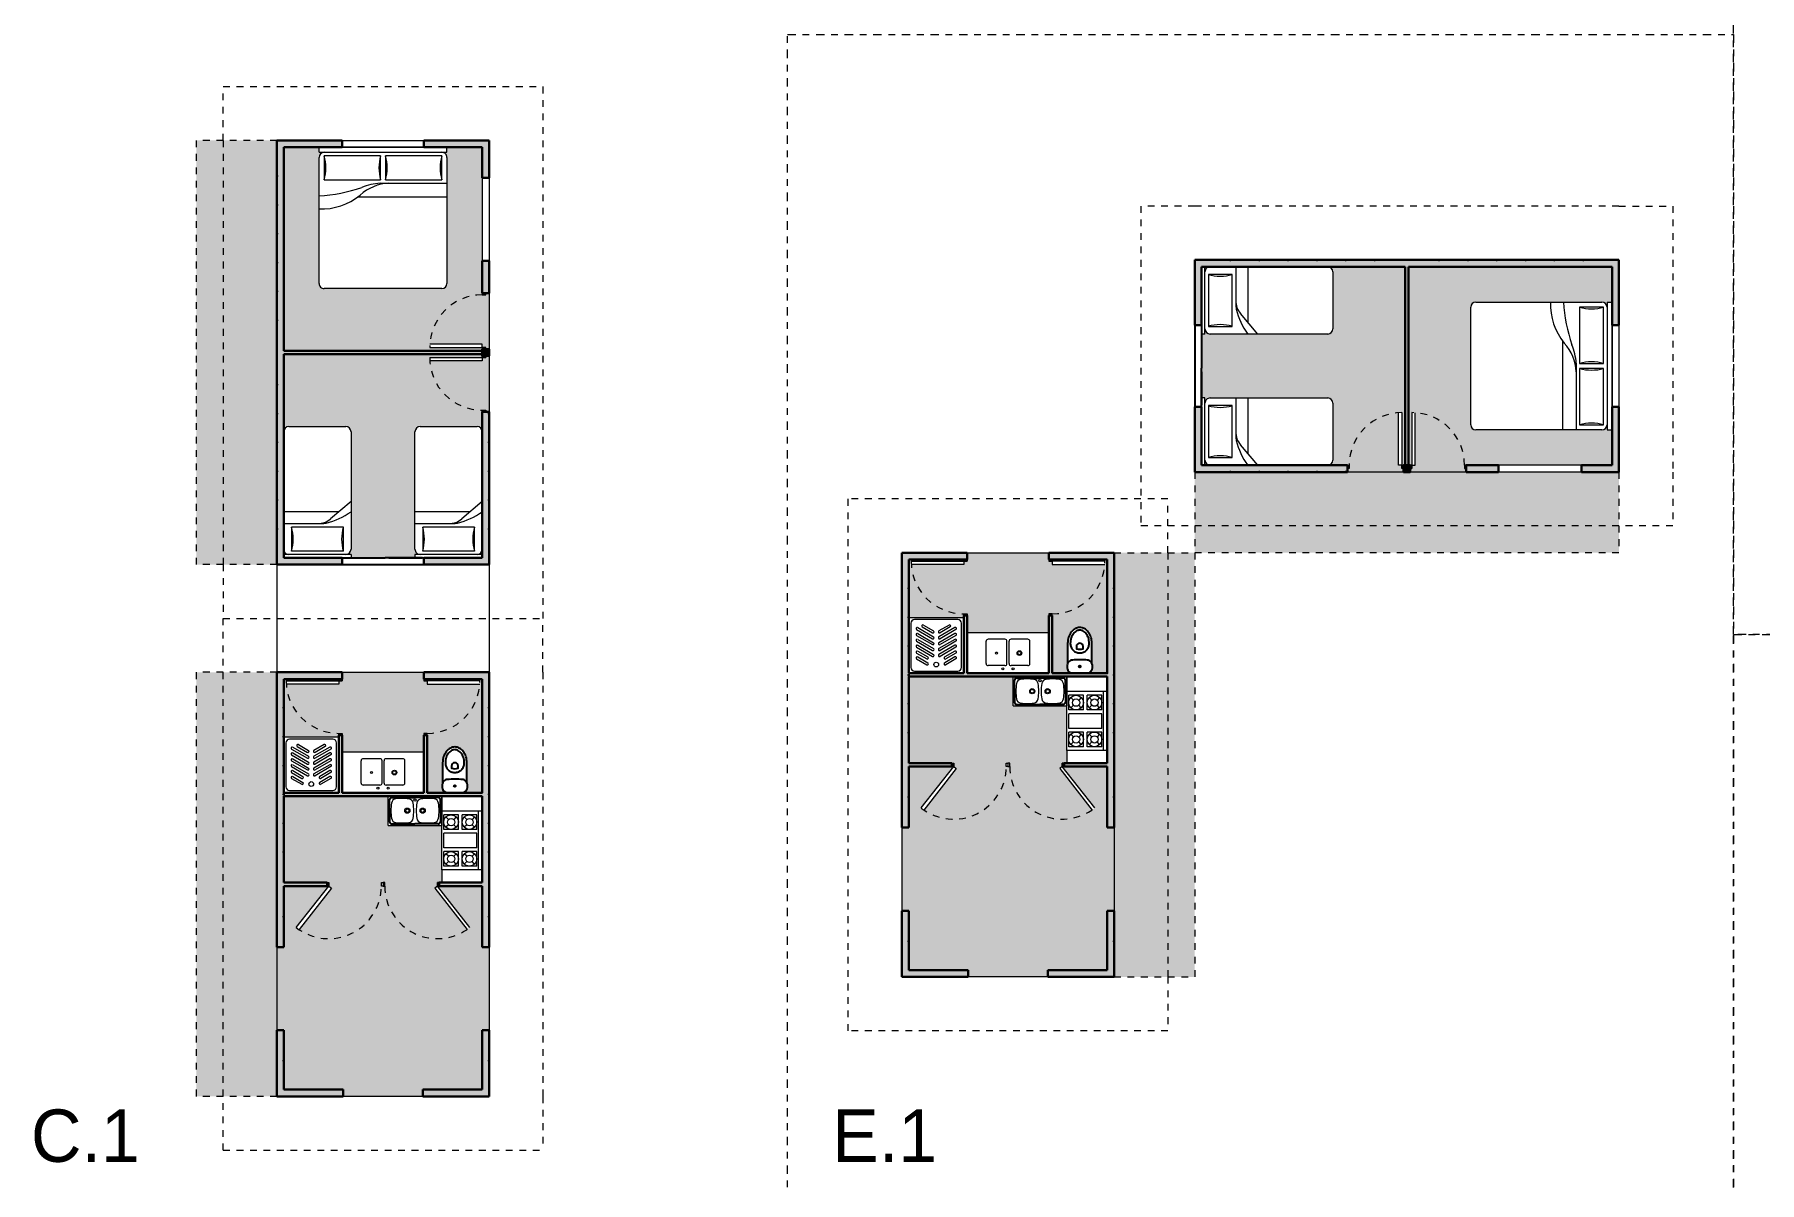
# Model space of a CAD drawing. Header units: millimetres. Extents: x 0 to 77.1, y -22.3 to 58.9.
# Drawn here: x 35.09 to 60.71, y 26.35 to 43.4 of the extents above; entities that cross this region are included whole.
import ezdxf

# ---------------------------------------------------------------- set-up
doc = ezdxf.new("R2010")
doc.units = ezdxf.units.MM
doc.linetypes.add('DASHDOT', pattern=[1, 0.5, -0.25, 0, -0.25])
doc.linetypes.add('HIDDEN4', pattern=[2.34375, 1.5625, -0.78125])
doc.layers.add('0 1 Sombreado', color=7, linetype='Continuous', lineweight=5, true_color=0xd6d6d6)
for name, color, linetype, lineweight in [('0.1normal', 7, 'Continuous', 15), ('01 Moviliario', 251, 'Continuous', 15), ('01gorda', 7, 'Continuous', 30), ('01gris', 252, 'Continuous', 9)]:
    doc.layers.add(name, color=color, linetype=linetype, lineweight=lineweight)

# ---------------------------------------------------------------- blocks, each defined once
blk = doc.blocks.new('SAPLS515')
for p, q in [((-0.643, 0.595), (-0.427, 0.47)), ((-0.643, 0.515), (-0.427, 0.39)), ((-0.628, 0.621), (-0.412, 0.496)), ((-0.628, 0.541), (-0.412, 0.416)), ((-0.565, 0.63), (-0.427, 0.55)), ((-0.55, 0.656), (-0.412, 0.576)), ((-0.2, 0.656), (-0.338, 0.576)), ((-0.122, 0.621), (-0.338, 0.496)), ((-0.122, 0.541), (-0.338, 0.416)), ((-0.185, 0.63), (-0.323, 0.55)), ((-0.107, 0.595), (-0.323, 0.47)), ((-0.107, 0.515), (-0.323, 0.39)), ((-0.643, 0.435), (-0.427, 0.31)), ((-0.643, 0.355), (-0.427, 0.23)), ((-0.643, 0.275), (-0.505, 0.195)), ((-0.628, 0.461), (-0.412, 0.336)), ((-0.628, 0.381), (-0.412, 0.256)), ((-0.628, 0.301), (-0.49, 0.221)), ((-0.122, 0.461), (-0.338, 0.336)), ((-0.122, 0.381), (-0.338, 0.256)), ((-0.107, 0.435), (-0.323, 0.31)), ((-0.107, 0.355), (-0.323, 0.23)), ((-0.122, 0.301), (-0.26, 0.221)), ((-0.107, 0.275), (-0.245, 0.195)), ((-0.643, 0.195), (-0.505, 0.115)), ((-0.628, 0.221), (-0.49, 0.141)), ((-0.122, 0.221), (-0.26, 0.141)), ((-0.107, 0.195), (-0.245, 0.115))]:
    blk.add_line(p, q)
blk.add_lwpolyline([(0, 0.76), (0, 0), (-0.75, 0), (-0.75, 0.76), (0, 0.76)], close=True)
blk.add_lwpolyline([(-0.03, 0.68, 0.414214), (-0.08, 0.73), (-0.67, 0.73, 0.414214), (-0.72, 0.68), (-0.72, 0.08, 0.414214), (-0.67, 0.03), (-0.08, 0.03, 0.414214), (-0.03, 0.08)], format="xyb", close=True)
blk.add_circle((-0.375, 0.118), 0.0325)
for centre, start, end in [((-0.636, 0.608), 60, 240), ((-0.636, 0.528), 60, 240), ((-0.558, 0.643), 60, 240), ((-0.419, 0.563), 240, 60), ((-0.419, 0.483), 240, 60), ((-0.331, 0.563), 120, 300), ((-0.331, 0.483), 120, 300), ((-0.192, 0.643), 300, 120), ((-0.114, 0.608), 300, 120), ((-0.114, 0.528), 300, 120), ((-0.636, 0.448), 60, 240), ((-0.636, 0.368), 60, 240), ((-0.636, 0.288), 60, 240), ((-0.419, 0.403), 240, 60), ((-0.419, 0.323), 240, 60), ((-0.419, 0.243), 240, 60), ((-0.331, 0.403), 120, 300), ((-0.331, 0.323), 120, 300), ((-0.331, 0.243), 120, 300), ((-0.114, 0.448), 300, 120), ((-0.114, 0.368), 300, 120), ((-0.114, 0.288), 300, 120), ((-0.636, 0.208), 60, 240), ((-0.497, 0.208), 240, 60), ((-0.497, 0.128), 240, 60), ((-0.253, 0.208), 120, 300), ((-0.253, 0.128), 120, 300), ((-0.114, 0.208), 300, 120)]:
    blk.add_arc(centre, 0.015, start, end)
blk = doc.blocks.new('MHPLS011')
at = {"linetype": 'ByBlock'}
for p, q in [((-1.95, 0.076), (-1.95, 0.924)), ((-1.874, 1), (-0.127, 1)), ((-0.835, 1), (-0.58, 0.697)), ((-0.686, 0), (-0.686, 0.822)), ((-0.457, 0.886), (-0.457, 0.114)), ((-0.102, 0.886), (-0.457, 0.886)), ((-0.102, 0.114), (-0.102, 0.886)), ((-0.051, 1), (-0.051, 0)), ((-0.051, 1), (0, 1)), ((0, 1), (0, 0)), ((-0.508, 0), (-0.508, 0.561)), ((-0.127, 0), (-1.874, 0)), ((-0.457, 0.114), (-0.102, 0.114)), ((-0.051, 0), (0, 0))]:
    blk.add_line(p, q, dxfattribs=at)
for centre, radius, start, end in [((-1.874, 0.924), 0.0762, 90, 180), ((-1.522, 0.392), 1.034, 13.3928, 36.0202), ((-0.279, 1.495), 0.635, 253.7398, 286.2602), ((-0.127, 0.924), 0.0762, 0, 90), ((-0.813, 0.501), 0.305, 0, 40.1059), ((-0.813, 0.561), 0.305, 0, 13.3928), ((-1.874, 0.076), 0.0762, 180, 270), ((-0.279, -0.495), 0.635, 73.7398, 106.2602), ((-0.127, 0.076), 0.0762, 270, 0)]:
    blk.add_arc(centre, radius, start, end, dxfattribs=at)
blk = doc.blocks.new('MHPLS012')
at = {"linetype": 'ByBlock'}
for p, q in [((-2.1, -0.874), (-2.1, 0.874)), ((-2.024, 0.95), (-0.152, 0.95)), ((-0.483, 0.874), (-0.483, 0.036)), ((-0.127, 0.874), (-0.483, 0.874)), ((-0.127, 0.036), (-0.127, 0.874)), ((-0.076, 0.95), (-0.076, -0.95)), ((-0.076, 0.95), (0, 0.95)), ((0, 0.95), (0, -0.95)), ((-0.737, 0.366), (-0.737, -0.95)), ((-0.533, 0.041), (-0.533, -0.95)), ((-0.483, 0.036), (-0.127, 0.036)), ((-0.483, -0.036), (-0.483, -0.874)), ((-0.127, -0.036), (-0.483, -0.036)), ((-0.127, -0.874), (-0.127, -0.036)), ((-0.152, -0.95), (-2.024, -0.95)), ((-0.483, -0.874), (-0.127, -0.874)), ((-0.076, -0.95), (0, -0.95))]:
    blk.add_line(p, q, dxfattribs=at)
for centre, radius, start, end in [((-2.024, 0.874), 0.0762, 90, 180), ((-0.019, 0.912), 0.898, 177.5673, 219.5461), ((1.615, 1.088), 2.343, 183.3665, 199.2534), ((-0.305, 1.483), 0.635, 253.7398, 286.2602), ((-0.152, 0.874), 0.0762, 0, 90), ((-1.227, -0.125), 0.694, 3.1663, 42.0658), ((-1.458, -0.029), 0.927, 4.2918, 21.7676), ((-0.305, -0.574), 0.635, 73.7398, 106.2602), ((-0.305, 0.574), 0.635, 253.7398, 286.2602), ((-2.024, -0.874), 0.0762, 180, 270), ((-0.305, -1.483), 0.635, 73.7398, 106.2602), ((-0.152, -0.874), 0.0762, 270, 0)]:
    blk.add_arc(centre, radius, start, end, dxfattribs=at)
blk = doc.blocks.new('Muko02pl')
at = {"color": 0, "linetype": 'ByBlock'}
for p, q in [((0.436, 0), (-0.436, 0)), ((-0.436, 0), (-0.436, -0.6)), ((0.436, 0), (0.436, -0.6)), ((0.436, -0.055), (-0.436, -0.055)), ((-0.164, -0.082), (-0.382, -0.082)), ((-0.382, -0.082), (-0.382, -0.3)), ((-0.35, -0.114), (-0.311, -0.152)), ((-0.311, -0.229), (-0.35, -0.268)), ((-0.196, -0.114), (-0.234, -0.152)), ((-0.234, -0.229), (-0.196, -0.268)), ((-0.164, -0.082), (-0.164, -0.3)), ((0.109, -0.082), (-0.109, -0.082)), ((-0.109, -0.082), (-0.109, -0.573)), ((0.109, -0.082), (0.109, -0.573)), ((0.164, -0.082), (0.164, -0.3)), ((0.382, -0.082), (0.164, -0.082)), ((0.196, -0.114), (0.234, -0.152)), ((0.234, -0.229), (0.196, -0.268)), ((0.35, -0.114), (0.311, -0.152)), ((0.311, -0.229), (0.35, -0.268)), ((0.382, -0.082), (0.382, -0.3)), ((-0.164, -0.3), (-0.382, -0.3)), ((-0.382, -0.355), (-0.382, -0.573)), ((-0.164, -0.355), (-0.382, -0.355)), ((-0.35, -0.386), (-0.311, -0.425)), ((-0.311, -0.502), (-0.35, -0.541)), ((-0.196, -0.386), (-0.234, -0.425)), ((-0.234, -0.502), (-0.196, -0.541)), ((-0.164, -0.355), (-0.164, -0.573)), ((0.382, -0.3), (0.164, -0.3)), ((0.164, -0.355), (0.164, -0.573)), ((0.382, -0.355), (0.164, -0.355)), ((0.196, -0.386), (0.234, -0.425)), ((0.234, -0.502), (0.196, -0.541)), ((0.35, -0.386), (0.311, -0.425)), ((0.311, -0.502), (0.35, -0.541)), ((0.382, -0.355), (0.382, -0.573)), ((0.436, -0.6), (-0.436, -0.6)), ((-0.164, -0.573), (-0.382, -0.573)), ((0.109, -0.573), (-0.109, -0.573)), ((0.382, -0.573), (0.164, -0.573))]:
    blk.add_line(p, q, dxfattribs=at)
for centre, radius in [((-0.273, -0.191), 0.109), ((-0.273, -0.191), 0.0545), ((0.273, -0.191), 0.109), ((0.273, -0.191), 0.0545), ((-0.273, -0.464), 0.109), ((-0.273, -0.464), 0.0545), ((0.273, -0.464), 0.109), ((0.273, -0.464), 0.0545)]:
    blk.add_circle(centre, radius, dxfattribs=at)
blk = doc.blocks.new('bacha1')
for p, q in [((712.049, 1579.851), (712.849, 1579.851)), ((712.049, 1579.416), (712.049, 1579.851)), ((712.066, 1579.634), (712.066, 1579.794)), ((712.076, 1579.634), (712.076, 1579.794)), ((712.106, 1579.834), (712.449, 1579.834)), ((712.106, 1579.824), (712.449, 1579.824)), ((712.792, 1579.834), (712.449, 1579.834)), ((712.792, 1579.824), (712.449, 1579.824)), ((712.822, 1579.634), (712.822, 1579.794)), ((712.832, 1579.634), (712.832, 1579.794)), ((712.849, 1579.851), (712.849, 1579.416)), ((712.066, 1579.634), (712.066, 1579.473)), ((712.076, 1579.634), (712.076, 1579.473)), ((712.822, 1579.634), (712.822, 1579.473)), ((712.832, 1579.634), (712.832, 1579.473)), ((712.049, 1579.416), (712.849, 1579.416)), ((712.106, 1579.443), (712.449, 1579.443)), ((712.106, 1579.433), (712.449, 1579.433)), ((712.792, 1579.443), (712.449, 1579.443)), ((712.792, 1579.433), (712.449, 1579.433))]:
    blk.add_line(p, q)
for centre, radius in [((712.449, 1579.792), 0.0175), ((712.335, 1579.634), 0.038), ((712.335, 1579.634), 0.0275), ((712.563, 1579.634), 0.038), ((712.563, 1579.634), 0.0275)]:
    blk.add_circle(centre, radius)
for centre, radius, start, end in [((712.106, 1579.794), 0.04, 90, 180), ((712.106, 1579.794), 0.03, 90, 180), ((712.174, 1579.736), 0.075, 97.2543, 171.3003), ((712.259, 1579.066), 0.75, 90, 97.2543), ((712.259, 1579.066), 0.75, 82.3964, 90), ((712.348, 1579.735), 0.075, 8.654, 82.3964), ((712.55, 1579.735), 0.075, 97.6036, 171.346), ((712.639, 1579.066), 0.75, 90, 97.6036), ((712.639, 1579.066), 0.75, 82.7457, 90), ((712.724, 1579.736), 0.075, 8.6997, 82.7457), ((712.792, 1579.794), 0.04, 0, 90), ((712.792, 1579.794), 0.03, 0, 90), ((712.841, 1579.634), 0.75, 171.3003, 188.6997), ((712.174, 1579.532), 0.075, 188.6997, 262.7457), ((712.348, 1579.532), 0.075, 277.6036, 351.346), ((711.681, 1579.634), 0.75, 351.346, 8.654), ((713.217, 1579.634), 0.75, 171.346, 188.654), ((712.55, 1579.532), 0.075, 188.654, 262.3964), ((712.724, 1579.532), 0.075, 277.2543, 351.3003), ((712.057, 1579.634), 0.75, 351.3003, 8.6997), ((712.106, 1579.473), 0.04, 180, 270), ((712.106, 1579.473), 0.03, 180, 270), ((712.259, 1580.201), 0.75, 262.7457, 270), ((712.259, 1580.201), 0.75, 270, 277.6036), ((712.639, 1580.201), 0.75, 262.3964, 270), ((712.639, 1580.201), 0.75, 270, 277.2543), ((712.792, 1579.473), 0.03, 270, 0), ((712.792, 1579.473), 0.04, 270, 0)]:
    blk.add_arc(centre, radius, start, end)
blk = doc.blocks.new('ISS-I-23')
for points in [[(-0.12, -0.195, 0.039865), (0.11, -0.196, 0.119667), (0.139, -0.189, 0.104889), (0.166, -0.167, 0.089081), (0.182, -0.136, 0.080417), (0.189, -0.098, 0.080417), (0.182, -0.06, 0.089081), (0.166, -0.029, 0.104889), (0.139, -0.007, 0.119667), (0.11, 0), (-0.11, 0, 0.119667), (-0.139, -0.007, 0.104889), (-0.166, -0.029, 0.089081), (-0.182, -0.06, 0.080417), (-0.189, -0.098, 0.080417), (-0.182, -0.136, 0.089081), (-0.166, -0.167, 0.104889), (-0.139, -0.189, 0.119667), (-0.11, -0.196)], [(-0.18, -0.143), (-0.18, -0.437, 0.00435), (-0.18, -0.442, 0.076078), (-0.166, -0.536, 0.08622), (-0.127, -0.61, 0.105939), (-0.066, -0.663, 0.125873), (0, -0.68, 0.125873), (0.066, -0.663, 0.105939), (0.127, -0.61, 0.08622), (0.166, -0.536, 0.076078), (0.18, -0.442, 0.00435), (0.18, -0.437), (0.18, -0.143)], [(0.14, -0.437, 0.10073), (0.129, -0.385, 0.099391), (0.099, -0.341, 0.097553), (0.054, -0.311, 0.096293), (0, -0.301, 0.096293), (-0.054, -0.311, 0.097553), (-0.099, -0.341, 0.099391), (-0.129, -0.385, 0.10073), (-0.14, -0.437, 0.10073)], [(-0.14, -0.437, 0.00435), (-0.14, -0.442, 0.076078), (-0.128, -0.524, 0.08622), (-0.095, -0.586, 0.105939), (-0.047, -0.628, 0.125873), (0, -0.64, 0.125873)], [(0, -0.64, 0.125873), (0.047, -0.628, 0.105939), (0.095, -0.586, 0.08622), (0.128, -0.524, 0.076078), (0.14, -0.442, 0.00435), (0.14, -0.437, 0.00435)]]:
    blk.add_lwpolyline(points, format="xyb")
blk.add_lwpolyline([(0.05, -0.396), (0.05, -0.363, 0.131931), (-0.05, -0.363), (-0.05, -0.396, 1)], format="xyb", close=True)
blk.add_circle((0, -0.1), 0.0127)

msp = doc.modelspace()

# ---------------------------------------------------------------- hatches: boundary and pattern name
at = {"layer": '0 1 Sombreado', "true_color": 0xf1eb1f}
h = msp.add_hatch(color=2, dxfattribs=at)
h.dxf.hatch_style = 1
h.paths.add_polyline_path([(37.491, 41.827), (38.691, 41.827), (38.691, 41.274), (38.691, 40.038), (38.691, 39.559), (38.691, 35.527), (37.491, 35.527)])
at = {"layer": '0 1 Sombreado', "true_color": 0x939598}
h = msp.add_hatch(color=252, dxfattribs=at)
h.dxf.hatch_style = 1
h.paths.add_polyline_path([(40.873, 35.627), (41.741, 35.627), (41.741, 37.795), (41.841, 37.795), (41.841, 35.527), (40.873, 35.527)])
h.paths.add_polyline_path([(38.791, 41.727), (39.659, 41.727), (39.659, 41.827), (38.791, 41.827), (38.691, 41.827), (38.691, 35.527), (39.659, 35.527), (39.659, 35.627), (38.791, 35.627), (38.791, 38.652), (41.741, 38.652), (41.741, 38.702), (40.873, 38.702), (38.791, 38.702)])
h = msp.add_hatch(color=252, dxfattribs=at)
h.dxf.hatch_style = 1
h.paths.add_polyline_path([(41.741, 41.274), (41.841, 41.274), (41.841, 41.827), (40.873, 41.827), (40.873, 41.827), (40.873, 41.799), (40.873, 41.727), (41.741, 41.727)])
h.paths.add_polyline_path([(41.841, 40.038), (41.741, 40.038), (41.741, 39.559), (41.841, 39.559)])
at = {"layer": '0 1 Sombreado', "true_color": 0xebebeb}
h = msp.add_hatch(color=7, dxfattribs=at)
h.dxf.hatch_style = 1
h.paths.add_polyline_path([(41.741, 39.534), (41.741, 39.559), (41.741, 41.727), (41.216, 41.727), (41.216, 41.651), (41.14, 41.651, -0.414214), (41.216, 41.575), (41.216, 39.703, -0.414214), (41.14, 39.627), (39.393, 39.627, -0.414214), (39.316, 39.703), (39.316, 41.575, -0.414214), (39.393, 41.651), (39.316, 41.651), (39.316, 41.727), (38.791, 41.727), (38.791, 38.702), (41.741, 38.702), (41.741, 38.727), (41.741, 38.752), (40.959, 38.752, -0.414214)])
at = {"layer": '0 1 Sombreado', "true_color": 0x939598}
h = msp.add_hatch(color=252, dxfattribs=at)
h.dxf.hatch_style = 1
h.paths.add_polyline_path([(52.425, 37.87), (52.425, 37.002), (54.593, 37.002), (54.593, 36.902), (52.325, 36.902), (52.325, 37.87)])
h.paths.add_polyline_path([(58.525, 39.952), (58.525, 39.084), (58.625, 39.084), (58.625, 39.952), (58.625, 40.052), (52.325, 40.052), (52.325, 39.084), (52.425, 39.084), (52.425, 39.952), (55.45, 39.952), (55.45, 37.002), (55.5, 37.002), (55.5, 37.87), (55.5, 39.952)])
at = {"layer": '0 1 Sombreado', "true_color": 0xebebeb}
h = msp.add_hatch(color=7, dxfattribs=at)
h.dxf.hatch_style = 1
h.paths.add_polyline_path([(54.593, 37.002), (54.618, 37.002, -0.414214), (55.4, 37.784), (55.4, 37.002), (55.425, 37.002), (55.45, 37.002), (55.45, 39.952), (54.299, 39.952, -0.414214), (54.375, 39.876), (54.375, 39.028, -0.414214), (54.299, 38.952), (52.552, 38.952, -0.414214), (52.476, 39.028), (52.476, 38.952), (52.425, 38.952), (52.425, 38.002), (52.476, 38.002), (52.476, 37.926, -0.414214), (52.552, 38.002), (54.299, 38.002, -0.414214), (54.375, 37.926), (54.375, 37.078, -0.414214), (54.299, 37.002)])
h = msp.add_hatch(color=7, dxfattribs=at)
h.dxf.hatch_style = 1
h.paths.add_polyline_path([(56.332, 37.002), (56.357, 37.002), (58.525, 37.002), (58.525, 37.527), (58.449, 37.527), (58.449, 37.603, -0.414214), (58.372, 37.527), (56.501, 37.527, -0.414214), (56.425, 37.603), (56.425, 39.351, -0.414214), (56.501, 39.427), (58.372, 39.427, -0.414214), (58.449, 39.351), (58.449, 39.427), (58.525, 39.427), (58.525, 39.952), (55.5, 39.952), (55.5, 37.002), (55.525, 37.002), (55.55, 37.002), (55.55, 37.784, -0.414214)])
h = msp.add_hatch(color=7, dxfattribs=at)
h.dxf.hatch_style = 1
h.paths.add_polyline_path([(41.841, 39.559), (41.791, 39.559), (41.791, 39.534), (41.741, 39.534, 0.395599), (40.961, 38.802), (41.741, 38.802), (41.741, 38.752), (41.791, 38.752), (41.791, 38.727), (41.841, 38.727)])
h = msp.add_hatch(color=7, dxfattribs=at)
h.dxf.hatch_style = 1
h.paths.add_polyline_path([(41.741, 37.795), (41.741, 37.82, -0.414214), (40.959, 38.602), (41.741, 38.602), (41.741, 38.627), (41.741, 38.652), (38.791, 38.652), (38.791, 37.501, -0.414214), (38.868, 37.577), (39.715, 37.577, -0.414214), (39.791, 37.501), (39.791, 35.754, -0.414214), (39.715, 35.678), (39.791, 35.678), (39.791, 35.627), (40.741, 35.627), (40.741, 35.678), (40.818, 35.678, -0.414214), (40.741, 35.754), (40.741, 37.501, -0.414214), (40.818, 37.577), (41.665, 37.577, -0.414214), (41.741, 37.501)])
h = msp.add_hatch(color=7, dxfattribs=at)
h.dxf.hatch_style = 1
h.paths.add_polyline_path([(41.841, 38.627), (41.791, 38.627), (41.791, 38.602), (41.741, 38.602), (41.741, 38.552), (40.961, 38.552, 0.395599), (41.741, 37.82), (41.791, 37.82), (41.791, 37.795), (41.841, 37.795)])
h = msp.add_hatch(color=7, dxfattribs=at)
h.dxf.hatch_style = 1
h.paths.add_polyline_path([(55.425, 36.902), (55.425, 36.952), (55.4, 36.952), (55.4, 37.002), (55.35, 37.002), (55.35, 37.783, 0.395599), (54.618, 37.002), (54.618, 36.952), (54.593, 36.952), (54.593, 36.902)])
h = msp.add_hatch(color=7, dxfattribs=at)
h.dxf.hatch_style = 1
h.paths.add_polyline_path([(56.357, 36.902), (56.357, 36.952), (56.332, 36.952), (56.332, 37.002, 0.395599), (55.6, 37.783), (55.6, 37.002), (55.55, 37.002), (55.55, 36.952), (55.525, 36.952), (55.525, 36.902)])
at = {"layer": '0 1 Sombreado', "true_color": 0x939598}
h = msp.add_hatch(color=252, dxfattribs=at)
h.dxf.hatch_style = 1
h.paths.add_polyline_path([(58.071, 37.002), (58.071, 36.902), (58.625, 36.902), (58.625, 37.87), (58.625, 37.87), (58.597, 37.87), (58.525, 37.87), (58.525, 37.002)])
h.paths.add_polyline_path([(56.836, 36.902), (56.836, 37.002), (56.357, 37.002), (56.357, 36.902)])
at = {"layer": '0 1 Sombreado', "true_color": 0xf1eb1f}
h = msp.add_hatch(color=2, dxfattribs=at)
h.dxf.hatch_style = 1
h.paths.add_polyline_path([(58.625, 35.702), (58.625, 36.902), (58.071, 36.902), (56.836, 36.902), (56.357, 36.902), (52.325, 36.902), (52.325, 35.702)])
at = {"layer": '0 1 Sombreado', "true_color": 0x939598}
h = msp.add_hatch(color=252, dxfattribs=at)
h.dxf.hatch_style = 1
h.paths.add_polyline_path([(51.125, 35.702), (50.157, 35.702), (50.157, 35.602), (50.207, 35.602), (51.025, 35.602), (51.025, 33.913), (50.49, 33.913), (50.207, 33.913), (50.207, 34.77), (50.157, 34.77), (50.157, 33.913), (48.943, 33.913), (48.943, 34.77), (48.893, 34.77), (48.893, 33.913), (48.075, 33.913), (48.075, 35.602), (48.943, 35.602), (48.943, 35.702), (47.975, 35.702), (47.975, 31.62), (48.075, 31.62), (48.075, 31.67), (48.075, 32.502), (48.075, 32.527), (48.718, 32.527), (48.718, 32.577), (48.075, 32.577), (48.075, 33.863), (51.025, 33.863), (51.025, 32.602), (51.025, 32.577), (50.432, 32.577), (50.382, 32.577), (50.382, 32.527), (51.025, 32.527), (51.025, 31.62), (51.125, 31.62), (51.125, 31.67), (51.125, 32.502)])
at = {"layer": '0 1 Sombreado', "true_color": 0xebebeb}
h = msp.add_hatch(color=7, dxfattribs=at)
h.dxf.hatch_style = 1
h.paths.add_polyline_path([(50.988, 35.527), (50.207, 35.527), (50.207, 35.577), (50.157, 35.577), (50.157, 35.602), (50.157, 35.702), (48.943, 35.702), (48.943, 35.602), (48.943, 35.577), (48.893, 35.577), (48.893, 35.527), (48.112, 35.527, 0.395599), (48.893, 34.795), (48.943, 34.795), (48.943, 34.77), (48.943, 34.513), (50.157, 34.513), (50.157, 34.77), (50.157, 34.795), (50.207, 34.795, 0.395599)])
at = {"layer": '0 1 Sombreado', "true_color": 0xf1eb1f}
h = msp.add_hatch(color=2, dxfattribs=at)
h.dxf.hatch_style = 1
h.paths.add_polyline_path([(52.325, 35.702), (51.125, 35.702), (51.125, 35.149), (51.125, 33.913), (51.125, 33.434), (51.125, 29.402), (52.325, 29.402)])
at = {"layer": '0 1 Sombreado', "true_color": 0xebebeb}
h = msp.add_hatch(color=7, dxfattribs=at)
h.dxf.hatch_style = 1
h.paths.add_polyline_path([(48.111, 35.577), (48.893, 35.577), (48.893, 35.602), (48.075, 35.602), (48.075, 34.742), (48.893, 34.742), (48.893, 34.77), (48.893, 34.795, -0.414214)])
h = msp.add_hatch(color=7, dxfattribs=at)
h.dxf.hatch_style = 1
h.paths.add_polyline_path([(51.025, 35.602), (50.207, 35.602), (50.207, 35.577), (50.989, 35.577, -0.414214), (50.207, 34.795), (50.207, 34.77), (50.207, 33.913), (50.506, 33.913, -0.119667), (50.477, 33.92, -0.104889), (50.45, 33.942, -0.089081), (50.434, 33.972, -0.080417), (50.427, 34.011, -0.094775), (50.436, 34.056), (50.436, 34.349, -0.00435), (50.436, 34.355, -0.076078), (50.45, 34.449, -0.08622), (50.489, 34.523, -0.105939), (50.55, 34.576, -0.125873), (50.616, 34.593, -0.125873), (50.682, 34.576, -0.105939), (50.743, 34.523, -0.08622), (50.782, 34.449, -0.080454), (50.796, 34.349), (50.796, 34.056, -0.094778), (50.805, 34.011, -0.080417), (50.798, 33.972, -0.089081), (50.781, 33.942, -0.104889), (50.755, 33.92, -0.119667), (50.726, 33.913), (51.025, 33.913)])
at = {"layer": '0 1 Sombreado', "true_color": 0xf1eb1f}
h = msp.add_hatch(color=2, dxfattribs=at)
h.dxf.hatch_style = 1
h.paths.add_polyline_path([(37.491, 33.927), (38.691, 33.927), (38.691, 33.374), (38.691, 32.138), (38.691, 31.659), (38.691, 27.627), (37.491, 27.627)])
at = {"layer": '0 1 Sombreado', "true_color": 0x939598}
h = msp.add_hatch(color=252, dxfattribs=at)
h.dxf.hatch_style = 1
h.paths.add_polyline_path([(41.841, 33.927), (40.873, 33.927), (40.873, 33.827), (40.923, 33.827), (41.741, 33.827), (41.741, 32.138), (41.207, 32.138), (40.923, 32.138), (40.923, 32.995), (40.873, 32.995), (40.873, 32.138), (39.659, 32.138), (39.659, 32.995), (39.609, 32.995), (39.609, 32.138), (38.791, 32.138), (38.791, 33.827), (39.659, 33.827), (39.659, 33.927), (38.691, 33.927), (38.691, 29.845), (38.791, 29.845), (38.791, 29.895), (38.791, 30.727), (38.791, 30.752), (39.434, 30.752), (39.434, 30.802), (38.791, 30.802), (38.791, 32.088), (41.741, 32.088), (41.741, 30.827), (41.741, 30.802), (41.148, 30.802), (41.098, 30.802), (41.098, 30.752), (41.741, 30.752), (41.741, 29.845), (41.841, 29.845), (41.841, 29.895), (41.841, 30.727)])
at = {"layer": '0 1 Sombreado', "true_color": 0xebebeb}
h = msp.add_hatch(color=7, dxfattribs=at)
h.dxf.hatch_style = 1
h.paths.add_polyline_path([(38.827, 33.802), (39.609, 33.802), (39.609, 33.827), (38.791, 33.827), (38.791, 32.967), (39.609, 32.967), (39.609, 32.995), (39.609, 33.02, -0.414214)])
h = msp.add_hatch(color=7, dxfattribs=at)
h.dxf.hatch_style = 1
h.paths.add_polyline_path([(41.704, 33.752), (40.923, 33.752), (40.923, 33.802), (40.873, 33.802), (40.873, 33.827), (40.873, 33.927), (39.659, 33.927), (39.659, 33.827), (39.659, 33.802), (39.609, 33.802), (39.609, 33.752), (38.829, 33.752, 0.395599), (39.609, 33.02), (39.659, 33.02), (39.659, 32.995), (39.659, 32.738), (40.873, 32.738), (40.873, 32.995), (40.873, 33.02), (40.923, 33.02, 0.395599)])
h = msp.add_hatch(color=7, dxfattribs=at)
h.dxf.hatch_style = 1
h.paths.add_polyline_path([(41.741, 33.827), (40.923, 33.827), (40.923, 33.802), (41.706, 33.802, -0.414214), (40.923, 33.02), (40.923, 32.995), (40.923, 32.138), (41.222, 32.138, -0.119667), (41.193, 32.145, -0.104889), (41.167, 32.167, -0.089081), (41.15, 32.197, -0.080417), (41.144, 32.236, -0.094775), (41.152, 32.281), (41.152, 32.574, -0.00435), (41.152, 32.58, -0.076078), (41.167, 32.674, -0.08622), (41.205, 32.748, -0.105939), (41.266, 32.801, -0.125873), (41.332, 32.818, -0.125873), (41.399, 32.801, -0.105939), (41.46, 32.748, -0.08622), (41.498, 32.674, -0.080454), (41.512, 32.574), (41.512, 32.281, -0.094778), (41.521, 32.236, -0.080417), (41.515, 32.197, -0.089081), (41.498, 32.167, -0.104889), (41.472, 32.145, -0.119667), (41.442, 32.138), (41.741, 32.138)])
h = msp.add_hatch(color=7, dxfattribs=at)
h.dxf.hatch_style = 1
h.paths.add_polyline_path([(50.425, 33.428), (49.625, 33.428), (49.625, 33.863), (48.075, 33.863), (48.075, 32.602), (48.075, 32.577), (48.718, 32.577), (48.743, 32.577), (48.743, 32.527), (48.782, 32.496), (48.302, 31.881, 0.60283), (49.525, 32.527), (49.525, 32.577), (49.55, 32.577), (49.575, 32.577), (49.575, 32.527, 0.60283), (50.798, 31.881), (50.318, 32.496), (50.357, 32.527), (50.357, 32.577), (50.382, 32.577), (50.425, 32.577), (50.425, 32.766)])
h = msp.add_hatch(color=7, dxfattribs=at)
h.dxf.hatch_style = 1
h.paths.add_polyline_path([(51.125, 31.62), (51.025, 31.62), (51.025, 31.67), (51.025, 32.527), (50.382, 32.527), (50.382, 32.527), (50.357, 32.527), (50.839, 31.911, -0.624849), (49.575, 32.527), (49.55, 32.527), (49.525, 32.527, -0.624849), (48.261, 31.911), (48.743, 32.527), (48.718, 32.527), (48.075, 32.527), (48.075, 31.62), (47.975, 31.62), (47.975, 30.384), (48.075, 30.384), (48.075, 30.334), (48.075, 29.502), (48.957, 29.502), (48.957, 29.402), (50.143, 29.402), (50.143, 29.502), (51.025, 29.502), (51.025, 30.384), (51.125, 30.384)])
h = msp.add_hatch(color=7, dxfattribs=at)
h.dxf.hatch_style = 1
h.paths.add_polyline_path([(41.141, 31.653), (40.341, 31.653), (40.341, 32.088), (38.791, 32.088), (38.791, 30.827), (38.791, 30.802), (39.434, 30.802), (39.459, 30.802), (39.459, 30.752), (39.499, 30.721), (39.018, 30.106, 0.60283), (40.241, 30.752), (40.241, 30.802), (40.266, 30.802), (40.291, 30.802), (40.291, 30.752, 0.60283), (41.515, 30.106), (41.034, 30.721), (41.073, 30.752), (41.073, 30.802), (41.098, 30.802), (41.141, 30.802), (41.141, 30.991)])
h = msp.add_hatch(color=7, dxfattribs=at)
h.dxf.hatch_style = 1
h.paths.add_polyline_path([(41.841, 29.845), (41.741, 29.845), (41.741, 29.895), (41.741, 30.752), (41.098, 30.752), (41.098, 30.752), (41.073, 30.752), (41.555, 30.136, -0.624849), (40.291, 30.752), (40.266, 30.752), (40.241, 30.752, -0.624849), (38.978, 30.136), (39.459, 30.752), (39.434, 30.752), (38.791, 30.752), (38.791, 29.845), (38.691, 29.845), (38.691, 28.609), (38.791, 28.609), (38.791, 28.559), (38.791, 27.727), (39.673, 27.727), (39.673, 27.627), (40.859, 27.627), (40.859, 27.727), (41.741, 27.727), (41.741, 28.609), (41.841, 28.609)])
at = {"layer": '0 1 Sombreado', "true_color": 0x939598}
h = msp.add_hatch(color=252, dxfattribs=at)
h.dxf.hatch_style = 1
h.paths.add_polyline_path([(48.957, 29.502), (48.075, 29.502), (48.075, 30.384), (47.975, 30.384), (47.975, 30.334), (47.975, 29.402), (48.957, 29.402)])
h = msp.add_hatch(color=252, dxfattribs=at)
h.dxf.hatch_style = 1
h.paths.add_polyline_path([(51.125, 30.384), (51.025, 30.384), (51.025, 29.502), (50.143, 29.502), (50.143, 29.402), (51.125, 29.402)])
h = msp.add_hatch(color=252, dxfattribs=at)
h.dxf.hatch_style = 1
h.paths.add_polyline_path([(39.673, 27.727), (38.791, 27.727), (38.791, 28.609), (38.691, 28.609), (38.691, 28.559), (38.691, 27.627), (39.673, 27.627)])
h = msp.add_hatch(color=252, dxfattribs=at)
h.dxf.hatch_style = 1
h.paths.add_polyline_path([(41.841, 28.609), (41.741, 28.609), (41.741, 27.727), (40.859, 27.727), (40.859, 27.627), (41.841, 27.627)])

# ---------------------------------------------------------------- linework, layer by layer
for p, q in [((40.873, 41.827), (40.873, 41.827)), ((40.873, 41.827), (40.873, 41.799)), ((52.425, 39.084), (52.425, 38.445)), ((52.425, 37.89), (52.425, 38.445)), ((58.625, 37.87), (58.597, 37.87)), ((58.625, 37.87), (58.625, 37.87)), ((39.659, 35.627), (40.299, 35.627)), ((40.854, 35.627), (40.299, 35.627)), ((49.95, 33.913), (49.15, 33.913)), ((40.666, 32.138), (39.866, 32.138))]:
    msp.add_line(p, q)
at = {"color": 9}
for p, q in [((52.424, 38.39), (52.424, 37.895)), ((40.353, 35.626), (40.848, 35.626))]:
    msp.add_line(p, q, dxfattribs=at)
for points in [[(39.659, 41.828), (39.659, 41.827), (39.659, 41.827)], [(39.659, 41.799), (39.659, 41.827)], [(40.873, 41.827), (40.873, 41.827), (40.873, 41.828)], [(52.324, 39.084), (52.325, 39.084), (52.325, 37.87), (52.324, 37.87)], [(52.353, 39.084), (52.325, 39.084), (52.325, 37.87), (52.353, 37.87)], [(58.597, 39.084), (58.625, 39.084)], [(58.626, 39.084), (58.625, 39.084), (58.625, 39.084)], [(58.625, 37.87), (58.625, 37.87), (58.626, 37.87)], [(39.659, 35.555), (39.659, 35.527), (40.873, 35.527), (40.873, 35.555)], [(39.659, 35.526), (39.659, 35.527), (40.873, 35.527), (40.873, 35.526)]]:
    msp.add_lwpolyline(points)
at = {"layer": '0.1normal'}
for p, q in [((39.659, 41.827), (40.873, 41.828)), ((39.659, 41.727), (40.873, 41.727)), ((41.741, 41.274), (41.741, 40.038)), ((41.841, 41.274), (41.841, 40.038)), ((41.841, 39.559), (41.841, 37.795)), ((52.425, 39.084), (52.425, 37.87)), ((58.525, 39.084), (58.525, 37.87)), ((58.625, 39.084), (58.626, 37.87)), ((41.741, 38.752), (41.791, 38.752)), ((41.741, 38.602), (41.791, 38.602)), ((56.357, 36.902), (54.593, 36.902)), ((55.4, 37.002), (55.4, 36.952)), ((55.55, 37.002), (55.55, 36.952)), ((58.071, 37.002), (56.836, 37.002)), ((58.071, 36.902), (56.836, 36.902)), ((39.659, 35.627), (40.873, 35.627)), ((48.943, 35.702), (50.157, 35.702)), ((38.691, 35.527), (38.691, 33.927)), ((41.841, 35.527), (41.841, 33.927)), ((48.893, 35.577), (48.943, 35.577)), ((50.207, 35.577), (50.157, 35.577)), ((51.025, 33.913), (51.025, 35.602)), ((39.659, 33.927), (40.873, 33.927)), ((41.741, 32.138), (41.741, 33.827)), ((48.943, 33.913), (50.157, 33.913)), ((51.025, 32.602), (51.025, 33.863)), ((39.609, 33.802), (39.659, 33.802)), ((40.923, 33.802), (40.873, 33.802)), ((48.743, 32.527), (48.743, 32.577)), ((50.357, 32.527), (50.357, 32.577)), ((39.659, 32.138), (40.873, 32.138)), ((41.741, 30.827), (41.741, 32.088)), ((47.975, 31.62), (47.975, 30.384)), ((51.125, 31.62), (51.125, 30.384)), ((39.459, 30.752), (39.459, 30.802)), ((41.073, 30.752), (41.073, 30.802)), ((38.691, 29.845), (38.691, 28.609)), ((41.841, 29.845), (41.841, 28.609)), ((50.143, 29.402), (48.957, 29.402)), ((40.859, 27.627), (39.673, 27.627))]:
    msp.add_line(p, q, dxfattribs=at)
at = {"layer": '0.1normal', "color": 252, "linetype": 'DASHDOT', "ltscale": 0.25, "true_color": 0x939598}
for points in [[(77.091, 34.489), (60.326, 34.489), (60.326, 49.504), (77.091, 49.504)], [(60.326, 26.052), (46.273, 26.052), (46.273, 43.403), (60.326, 43.403)], [(77.091, 19.474), (60.326, 19.474), (60.326, 34.489), (77.091, 34.489)]]:
    msp.add_lwpolyline(points, close=True, dxfattribs=at)
at = {"layer": '0.1normal'}
for points in [[(39.659, 41.828), (40.873, 41.828), (40.873, 41.727), (39.659, 41.727)], [(41.741, 39.559), (41.741, 39.534), (41.791, 39.534), (41.791, 39.559)], [(58.626, 39.084), (58.626, 37.87), (58.525, 37.87), (58.525, 39.084)], [(41.741, 38.752), (41.741, 38.727), (41.791, 38.727), (41.791, 38.752)], [(41.741, 38.602), (41.741, 38.627), (41.791, 38.627), (41.791, 38.602)], [(41.741, 37.795), (41.741, 37.82), (41.791, 37.82), (41.791, 37.795)], [(54.593, 37.002), (54.618, 37.002), (54.618, 36.952), (54.593, 36.952)], [(55.4, 37.002), (55.425, 37.002), (55.425, 36.952), (55.4, 36.952)], [(55.55, 37.002), (55.525, 37.002), (55.525, 36.952), (55.55, 36.952)], [(56.357, 37.002), (56.332, 37.002), (56.332, 36.952), (56.357, 36.952)], [(48.893, 35.577), (48.893, 35.602), (48.943, 35.602), (48.943, 35.577)], [(50.207, 35.577), (50.207, 35.602), (50.157, 35.602), (50.157, 35.577)], [(48.893, 34.77), (48.893, 34.795), (48.943, 34.795), (48.943, 34.77)], [(50.207, 34.77), (50.207, 34.795), (50.157, 34.795), (50.157, 34.77)], [(39.609, 33.802), (39.609, 33.827), (39.659, 33.827), (39.659, 33.802)], [(40.923, 33.802), (40.923, 33.827), (40.873, 33.827), (40.873, 33.802)], [(39.609, 32.995), (39.609, 33.02), (39.659, 33.02), (39.659, 32.995)], [(40.923, 32.995), (40.923, 33.02), (40.873, 33.02), (40.873, 32.995)], [(48.743, 32.527), (48.718, 32.527), (48.718, 32.577), (48.743, 32.577)], [(49.55, 32.527), (49.525, 32.527), (49.525, 32.577), (49.55, 32.577)], [(49.55, 32.527), (49.575, 32.527), (49.575, 32.577), (49.55, 32.577)], [(50.357, 32.527), (50.382, 32.527), (50.382, 32.577), (50.357, 32.577)], [(39.459, 30.752), (39.434, 30.752), (39.434, 30.802), (39.459, 30.802)], [(40.266, 30.752), (40.241, 30.752), (40.241, 30.802), (40.266, 30.802)], [(40.266, 30.752), (40.291, 30.752), (40.291, 30.802), (40.266, 30.802)], [(41.073, 30.752), (41.098, 30.752), (41.098, 30.802), (41.073, 30.802)]]:
    msp.add_lwpolyline(points, close=True, dxfattribs=at)
for points in [[(40.959, 38.752), (41.741, 38.752)], [(41.741, 38.752), (41.741, 38.802), (40.961, 38.802)], [(40.959, 38.602), (41.741, 38.602)], [(41.741, 38.602), (41.741, 38.552), (40.961, 38.552)], [(55.4, 37.002), (55.35, 37.002), (55.35, 37.783)], [(55.4, 37.784), (55.4, 37.002)], [(55.55, 37.784), (55.55, 37.002)], [(55.55, 37.002), (55.6, 37.002), (55.6, 37.783)], [(48.111, 35.577), (48.893, 35.577)], [(48.893, 35.577), (48.893, 35.527), (48.112, 35.527)], [(50.207, 35.577), (50.207, 35.527), (50.988, 35.527)], [(50.989, 35.577), (50.207, 35.577)], [(38.827, 33.802), (39.609, 33.802)], [(39.609, 33.802), (39.609, 33.752), (38.829, 33.752)], [(40.923, 33.802), (40.923, 33.752), (41.704, 33.752)], [(41.706, 33.802), (40.923, 33.802)], [(48.261, 31.911), (48.743, 32.527)], [(48.743, 32.527), (48.782, 32.496), (48.302, 31.881)], [(50.357, 32.527), (50.318, 32.496), (50.798, 31.881)], [(50.839, 31.911), (50.357, 32.527)], [(38.978, 30.136), (39.459, 30.752)], [(39.459, 30.752), (39.499, 30.721), (39.018, 30.106)], [(41.073, 30.752), (41.034, 30.721), (41.515, 30.106)], [(41.555, 30.136), (41.073, 30.752)]]:
    msp.add_lwpolyline(points, dxfattribs=at)
at = {"layer": '0.1normal', "linetype": 'DASHDOT', "ltscale": 0.009}
for centre, start, end in [((41.741, 38.752), 90, 180), ((41.741, 38.602), 180, 270), ((55.4, 37.002), 90, 180), ((55.55, 37.002), 360, 90), ((48.893, 35.577), 180, 270), ((50.207, 35.577), 270, 0), ((39.609, 33.802), 180, 270), ((40.923, 33.802), 270, 0), ((48.743, 32.527), 232.0034, 360), ((50.357, 32.527), 180, 307.9966), ((39.459, 30.752), 232.0034, 360), ((41.073, 30.752), 180, 307.9966)]:
    msp.add_arc(centre, 0.782, start, end, dxfattribs=at)
at = {"layer": '0.1normal'}
for p in [(39.634, 41.727), (40.056, 41.727), (40.477, 41.727), (40.898, 41.727), (41.32, 41.727), (52.425, 39.531), (52.425, 39.109), (58.525, 39.109), (52.425, 38.688), (58.525, 38.688), (52.425, 38.266), (58.525, 38.266), (52.425, 37.845), (58.525, 37.845), (52.425, 37.424), (58.525, 37.424), (39.213, 35.627), (39.634, 35.627), (40.056, 35.627), (40.477, 35.627), (40.898, 35.627), (41.32, 35.627), (48.496, 35.602), (48.918, 35.602), (50.182, 35.602), (50.603, 35.602), (39.213, 33.827), (39.634, 33.827), (40.898, 33.827), (41.32, 33.827)]:
    msp.add_point(p, dxfattribs=at)
at = {"layer": '01 Moviliario'}
for p, q in [((50.157, 34.513), (48.943, 34.513)), ((49.225, 34.056), (49.225, 34.388)), ((49.505, 34.418), (49.255, 34.418)), ((49.535, 34.056), (49.535, 34.388)), ((49.565, 34.056), (49.565, 34.388)), ((49.845, 34.418), (49.595, 34.418)), ((49.875, 34.056), (49.875, 34.388)), ((49.505, 34.026), (49.255, 34.026)), ((49.845, 34.026), (49.595, 34.026)), ((50.425, 33.639), (50.425, 33.863)), ((51.025, 32.577), (51.025, 33.863)), ((40.873, 32.738), (39.659, 32.738)), ((39.941, 32.281), (39.941, 32.613)), ((40.221, 32.643), (39.971, 32.643)), ((40.251, 32.281), (40.251, 32.613)), ((40.281, 32.281), (40.281, 32.613)), ((40.561, 32.643), (40.311, 32.643)), ((40.591, 32.281), (40.591, 32.613)), ((50.425, 32.766), (50.425, 32.577)), ((40.221, 32.251), (39.971, 32.251)), ((40.561, 32.251), (40.311, 32.251)), ((41.141, 31.864), (41.141, 32.088)), ((41.741, 30.802), (41.741, 32.088)), ((41.141, 30.991), (41.141, 30.802))]:
    msp.add_line(p, q, dxfattribs=at)
for centre, radius in [((49.38, 34.213), 0.015), ((49.72, 34.213), 0.035), ((49.72, 34.213), 0.025), ((49.475, 33.979), 0.015), ((49.625, 33.979), 0.015), ((40.096, 32.438), 0.015), ((40.436, 32.438), 0.035), ((40.436, 32.438), 0.025), ((40.191, 32.204), 0.015), ((40.341, 32.204), 0.015)]:
    msp.add_circle(centre, radius, dxfattribs=at)
for centre, start, end in [((49.255, 34.388), 90, 180), ((49.505, 34.388), 0, 90), ((49.595, 34.388), 90, 180), ((49.845, 34.388), 0, 90), ((49.255, 34.056), 180, 270), ((49.505, 34.056), 270, 0), ((49.595, 34.056), 180, 270), ((49.845, 34.056), 270, 0), ((39.971, 32.613), 90, 180), ((40.221, 32.613), 0, 90), ((40.311, 32.613), 90, 180), ((40.561, 32.613), 0, 90), ((39.971, 32.281), 180, 270), ((40.221, 32.281), 270, 0), ((40.311, 32.281), 180, 270), ((40.561, 32.281), 270, 0)]:
    msp.add_arc(centre, 0.03, start, end, dxfattribs=at)
at = {"layer": '01gorda'}
for p, q in [((38.691, 41.827), (38.691, 35.527)), ((38.691, 41.827), (39.659, 41.827)), ((38.791, 41.827), (39.659, 41.827)), ((39.659, 41.828), (39.659, 41.727)), ((40.873, 41.827), (41.841, 41.827)), ((40.873, 41.827), (41.841, 41.827)), ((40.873, 41.827), (40.873, 41.727)), ((41.841, 41.827), (41.841, 41.274)), ((38.691, 41.727), (38.691, 38.727)), ((38.691, 41.274), (38.691, 41.727)), ((39.659, 41.727), (38.791, 41.727)), ((38.791, 41.727), (38.791, 38.702)), ((38.791, 41.727), (39.659, 41.727)), ((41.741, 41.727), (40.873, 41.727)), ((40.873, 41.727), (41.741, 41.727)), ((41.741, 41.727), (41.741, 41.274)), ((41.841, 41.274), (41.741, 41.274)), ((41.741, 41.274), (41.841, 41.274)), ((41.741, 40.038), (41.741, 39.559)), ((41.841, 40.038), (41.741, 40.038)), ((41.841, 40.038), (41.841, 39.559)), ((58.625, 40.052), (52.325, 40.052)), ((52.325, 40.052), (52.325, 39.084)), ((55.425, 40.052), (52.425, 40.052)), ((54.971, 40.052), (55.425, 40.052)), ((58.525, 40.052), (55.525, 40.052)), ((58.071, 40.052), (58.525, 40.052)), ((58.625, 40.052), (58.625, 39.084)), ((55.45, 39.952), (52.425, 39.952)), ((52.425, 39.952), (52.425, 39.084)), ((58.525, 39.952), (55.5, 39.952)), ((58.525, 39.084), (58.525, 39.952)), ((58.525, 39.952), (58.525, 39.084)), ((58.625, 39.952), (58.625, 39.084)), ((41.841, 39.559), (41.741, 39.559)), ((52.425, 39.084), (52.325, 39.084)), ((58.626, 39.084), (58.525, 39.084)), ((40.873, 38.702), (41.741, 38.702)), ((41.755, 38.713), (41.827, 38.641)), ((41.755, 38.641), (41.827, 38.713)), ((38.691, 38.627), (38.691, 35.627)), ((38.691, 38.174), (38.691, 38.627)), ((38.791, 38.652), (38.791, 35.627)), ((41.32, 38.652), (41.32, 38.652)), ((41.741, 35.627), (41.741, 37.795)), ((41.841, 37.795), (41.741, 37.795)), ((41.841, 37.795), (41.841, 35.527)), ((41.841, 37.795), (41.841, 35.627)), ((52.325, 37.87), (52.325, 36.902)), ((52.425, 37.87), (52.325, 37.87)), ((52.425, 37.87), (52.425, 37.002)), ((55.5, 37.87), (55.5, 37.002)), ((58.525, 37.002), (58.525, 37.87)), ((58.525, 37.87), (58.525, 37.002)), ((58.625, 37.87), (58.525, 37.87)), ((58.625, 37.87), (58.625, 36.902)), ((58.625, 37.87), (58.625, 36.902)), ((55.45, 37.424), (55.45, 37.424)), ((54.593, 36.902), (52.325, 36.902)), ((52.425, 37.002), (54.593, 37.002)), ((54.593, 36.902), (52.425, 36.902)), ((54.593, 36.902), (54.593, 37.002)), ((55.511, 36.988), (55.439, 36.916)), ((55.439, 36.988), (55.511, 36.916)), ((56.836, 37.002), (56.357, 37.002)), ((56.357, 36.902), (56.357, 37.002)), ((56.836, 36.902), (56.357, 36.902)), ((56.836, 36.902), (56.836, 37.002)), ((58.525, 37.002), (58.071, 37.002)), ((58.071, 36.902), (58.071, 37.002)), ((58.071, 37.002), (58.071, 36.902)), ((58.625, 36.902), (58.071, 36.902)), ((38.791, 35.627), (39.659, 35.627)), ((39.659, 35.627), (39.659, 35.527)), ((40.873, 35.627), (41.741, 35.627)), ((40.873, 35.627), (40.873, 35.527)), ((47.975, 33.402), (47.975, 35.702)), ((47.975, 35.702), (47.975, 31.62)), ((47.975, 35.702), (47.975, 31.62)), ((47.975, 35.702), (48.943, 35.702)), ((48.943, 35.702), (48.943, 35.602)), ((50.157, 35.702), (51.125, 35.702)), ((50.157, 35.702), (50.157, 35.602)), ((51.125, 35.702), (51.125, 31.62)), ((38.691, 35.527), (39.659, 35.527)), ((40.873, 35.527), (41.841, 35.527)), ((48.075, 35.602), (48.075, 33.913)), ((48.075, 35.602), (48.075, 33.913)), ((48.075, 33.913), (48.075, 35.602)), ((48.075, 35.602), (48.943, 35.602)), ((50.157, 35.602), (51.025, 35.602)), ((51.025, 35.602), (51.025, 33.913)), ((51.125, 32.602), (51.125, 35.602)), ((48.893, 34.77), (48.893, 33.913)), ((48.943, 34.77), (48.893, 34.77)), ((48.943, 33.913), (48.943, 34.77)), ((50.157, 33.913), (50.157, 34.77)), ((50.207, 34.77), (50.157, 34.77)), ((50.207, 34.77), (50.207, 33.913)), ((38.691, 31.627), (38.691, 33.927)), ((38.691, 33.927), (38.691, 29.845)), ((38.691, 33.927), (38.691, 29.845)), ((38.691, 33.927), (39.659, 33.927)), ((38.791, 33.827), (38.791, 32.138)), ((38.791, 33.827), (38.791, 32.138)), ((38.791, 32.138), (38.791, 33.827)), ((38.791, 33.827), (39.659, 33.827)), ((39.659, 33.927), (39.659, 33.827)), ((40.873, 33.927), (41.841, 33.927)), ((40.873, 33.927), (40.873, 33.827)), ((40.873, 33.827), (41.741, 33.827)), ((41.741, 33.827), (41.741, 32.138)), ((41.841, 33.927), (41.841, 29.845)), ((41.841, 30.827), (41.841, 33.827)), ((48.075, 33.863), (48.075, 32.577)), ((48.075, 33.863), (48.075, 32.577)), ((48.075, 32.602), (48.075, 33.863)), ((50.49, 33.913), (51.025, 33.913)), ((50.603, 33.863), (50.603, 33.863)), ((51.025, 33.863), (51.025, 32.577)), ((39.609, 32.995), (39.609, 32.138)), ((39.659, 32.995), (39.609, 32.995)), ((39.659, 32.138), (39.659, 32.995)), ((40.873, 32.138), (40.873, 32.995)), ((40.923, 32.995), (40.873, 32.995)), ((40.923, 32.995), (40.923, 32.138)), ((48.075, 33.056), (48.075, 32.602)), ((51.125, 33.056), (51.125, 32.602)), ((48.075, 32.577), (48.718, 32.577)), ((48.718, 32.577), (48.718, 32.527)), ((50.432, 32.577), (50.382, 32.577)), ((50.382, 32.577), (50.382, 32.527)), ((50.432, 32.577), (51.025, 32.577)), ((48.075, 32.527), (48.075, 31.62)), ((48.075, 32.527), (48.075, 31.62)), ((48.075, 32.527), (48.718, 32.527)), ((48.075, 32.502), (48.075, 31.62)), ((48.075, 32.049), (48.075, 32.502)), ((50.382, 32.527), (51.025, 32.527)), ((50.603, 32.527), (50.603, 32.527)), ((51.025, 32.527), (51.025, 31.62)), ((51.125, 32.502), (51.125, 31.62)), ((51.125, 32.049), (51.125, 32.502)), ((38.791, 32.088), (38.791, 30.802)), ((38.791, 32.088), (38.791, 30.802)), ((38.791, 30.827), (38.791, 32.088)), ((41.207, 32.138), (41.741, 32.138)), ((41.32, 32.088), (41.32, 32.088)), ((41.741, 32.088), (41.741, 30.802)), ((47.975, 31.62), (47.975, 31.67)), ((48.075, 31.62), (47.975, 31.62)), ((48.075, 31.67), (48.075, 31.62)), ((51.025, 31.62), (51.025, 31.67)), ((51.125, 31.62), (51.025, 31.62)), ((51.125, 31.67), (51.125, 31.62)), ((38.791, 31.281), (38.791, 30.827)), ((41.841, 31.281), (41.841, 30.827)), ((38.791, 30.802), (39.434, 30.802)), ((38.791, 30.752), (38.791, 29.845)), ((38.791, 30.752), (38.791, 29.845)), ((38.791, 30.752), (39.434, 30.752)), ((39.434, 30.802), (39.434, 30.752)), ((41.148, 30.802), (41.098, 30.802)), ((41.098, 30.802), (41.098, 30.752)), ((41.098, 30.752), (41.741, 30.752)), ((41.148, 30.802), (41.741, 30.802)), ((41.32, 30.752), (41.32, 30.752)), ((41.741, 30.752), (41.741, 29.845)), ((38.791, 30.727), (38.791, 29.845)), ((38.791, 30.274), (38.791, 30.727)), ((41.841, 30.727), (41.841, 29.845)), ((41.841, 30.274), (41.841, 30.727)), ((47.975, 30.384), (47.975, 29.402)), ((47.975, 30.384), (47.975, 29.402)), ((47.975, 30.334), (47.975, 30.384)), ((47.975, 30.384), (48.075, 30.384)), ((48.075, 30.384), (48.075, 29.502)), ((48.075, 30.384), (48.075, 29.502)), ((48.075, 30.384), (48.075, 29.502)), ((48.075, 30.384), (48.075, 30.334)), ((51.025, 30.384), (51.025, 29.502)), ((51.025, 30.334), (51.025, 30.384)), ((51.025, 30.384), (51.125, 30.384)), ((51.125, 30.384), (51.125, 29.402)), ((51.125, 30.384), (51.125, 29.502)), ((51.125, 30.384), (51.125, 30.334)), ((38.691, 29.845), (38.691, 29.895)), ((38.791, 29.845), (38.691, 29.845)), ((38.791, 29.895), (38.791, 29.845)), ((41.741, 29.845), (41.741, 29.895)), ((41.841, 29.845), (41.741, 29.845)), ((41.841, 29.895), (41.841, 29.845)), ((48.957, 29.502), (48.075, 29.502)), ((48.957, 29.502), (48.907, 29.502)), ((48.957, 29.402), (48.957, 29.502)), ((50.143, 29.402), (50.143, 29.502)), ((50.143, 29.502), (50.193, 29.502)), ((50.143, 29.502), (51.025, 29.502)), ((47.975, 29.402), (48.957, 29.402)), ((48.907, 29.402), (48.957, 29.402)), ((50.143, 29.402), (51.125, 29.402)), ((50.193, 29.402), (50.143, 29.402)), ((38.691, 28.609), (38.691, 27.627)), ((38.691, 28.609), (38.691, 27.627)), ((38.691, 28.559), (38.691, 28.609)), ((38.691, 28.609), (38.791, 28.609)), ((38.791, 28.609), (38.791, 27.727)), ((38.791, 28.609), (38.791, 27.727)), ((38.791, 28.609), (38.791, 27.727)), ((38.791, 28.609), (38.791, 28.559)), ((41.741, 28.609), (41.741, 27.727)), ((41.741, 28.559), (41.741, 28.609)), ((41.741, 28.609), (41.841, 28.609)), ((41.841, 28.609), (41.841, 27.627)), ((41.841, 28.609), (41.841, 27.727)), ((41.841, 28.609), (41.841, 28.559)), ((39.673, 27.727), (38.791, 27.727)), ((39.673, 27.727), (39.623, 27.727)), ((39.673, 27.627), (39.673, 27.727)), ((40.859, 27.627), (40.859, 27.727)), ((40.859, 27.727), (40.909, 27.727)), ((40.859, 27.727), (41.741, 27.727)), ((38.691, 27.627), (39.673, 27.627)), ((39.623, 27.627), (39.673, 27.627)), ((40.859, 27.627), (41.841, 27.627)), ((40.909, 27.627), (40.859, 27.627))]:
    msp.add_line(p, q, dxfattribs=at)
for points in [[(55.5, 39.952), (55.5, 37.002), (55.45, 37.002), (55.45, 39.952)], [(38.791, 38.702), (41.741, 38.702), (41.741, 38.652), (38.791, 38.652)], [(48.075, 33.913), (48.893, 33.913)], [(51.025, 33.863), (48.075, 33.863)], [(48.943, 33.913), (50.157, 33.913)], [(50.207, 33.913), (51.025, 33.913), (51.025, 33.913)], [(38.791, 32.138), (39.609, 32.138)], [(41.741, 32.088), (38.791, 32.088)], [(39.659, 32.138), (40.873, 32.138)], [(40.923, 32.138), (41.741, 32.138), (41.741, 32.138)]]:
    msp.add_lwpolyline(points, dxfattribs=at)
for points in [[(41.841, 38.627), (41.741, 38.627), (41.741, 38.727), (41.841, 38.727)], [(41.827, 38.641), (41.755, 38.641), (41.755, 38.713), (41.827, 38.713)], [(55.425, 36.902), (55.425, 37.002), (55.525, 37.002), (55.525, 36.902)], [(55.439, 36.916), (55.439, 36.988), (55.511, 36.988), (55.511, 36.916)]]:
    msp.add_lwpolyline(points, close=True, dxfattribs=at)
for p in [(38.691, 41.299), (38.691, 40.87), (38.691, 40.441), (38.691, 40.013), (52.853, 40.052), (53.282, 40.052), (53.711, 40.052), (54.139, 40.052), (54.568, 40.052), (54.996, 40.052), (55.953, 40.052), (56.382, 40.052), (56.811, 40.052), (57.239, 40.052), (57.668, 40.052), (58.096, 40.052), (38.691, 39.584), (38.691, 39.156), (38.691, 38.199), (38.691, 37.77), (41.841, 37.77), (38.691, 37.341), (41.841, 37.341), (38.691, 36.913), (41.841, 36.913), (52.853, 36.902), (53.282, 36.902), (53.711, 36.902), (54.139, 36.902), (54.568, 36.902), (38.691, 36.484), (41.841, 36.484), (38.691, 36.056), (41.841, 36.056), (48.075, 35.174), (51.125, 35.174), (48.075, 34.745), (51.125, 34.745), (48.075, 34.316), (51.125, 34.316), (48.075, 33.888), (51.125, 33.888), (38.791, 33.399), (41.841, 33.399), (48.075, 33.459), (51.125, 33.459), (38.791, 32.97), (41.841, 32.97), (48.075, 33.031), (51.125, 33.031), (38.791, 32.541), (41.841, 32.541), (38.791, 32.113), (41.841, 32.113), (48.075, 32.074), (51.125, 32.074), (38.791, 31.684), (41.841, 31.684), (38.791, 31.256), (41.841, 31.256), (38.791, 30.299), (41.841, 30.299), (48.075, 29.931), (51.125, 29.931), (38.791, 28.156), (41.841, 28.156)]:
    msp.add_point(p, dxfattribs=at)
at = {"layer": '01gris', "linetype": 'HIDDEN4', "ltscale": 0.025}
for p, q in [((37.891, 41.827), (37.891, 42.627)), ((37.891, 42.627), (41.841, 42.627)), ((41.841, 42.627), (42.641, 42.627)), ((42.641, 42.627), (42.641, 34.727)), ((38.691, 41.827), (37.491, 41.827)), ((37.491, 41.827), (37.491, 35.527)), ((37.891, 41.827), (37.891, 35.527)), ((52.325, 40.852), (51.525, 40.852)), ((51.525, 40.852), (51.525, 36.102)), ((58.625, 40.852), (52.325, 40.852)), ((58.625, 40.852), (59.425, 40.852)), ((59.425, 40.852), (59.425, 36.902)), ((52.325, 36.902), (52.325, 35.702)), ((58.625, 36.902), (58.625, 35.702)), ((59.425, 36.902), (59.425, 36.102)), ((47.175, 28.602), (47.175, 36.502)), ((51.925, 36.502), (47.175, 36.502)), ((51.925, 35.702), (51.925, 36.502)), ((59.425, 36.102), (51.525, 36.102)), ((51.125, 35.702), (52.325, 35.702)), ((51.925, 35.702), (51.925, 29.402)), ((52.325, 35.702), (52.325, 29.402)), ((58.625, 35.702), (52.325, 35.702)), ((38.691, 35.527), (37.491, 35.527)), ((37.891, 35.527), (37.891, 34.727)), ((37.891, 34.727), (42.641, 34.727)), ((37.891, 26.827), (37.891, 34.727)), ((42.641, 33.927), (42.641, 34.727)), ((38.691, 33.927), (37.491, 33.927)), ((37.491, 33.927), (37.491, 27.627)), ((42.641, 33.927), (42.641, 27.627)), ((51.125, 29.402), (52.325, 29.402)), ((51.925, 29.402), (51.925, 28.602)), ((51.925, 28.602), (47.175, 28.602)), ((38.691, 27.627), (37.491, 27.627)), ((42.641, 27.627), (42.641, 26.827)), ((37.891, 26.826), (42.641, 26.826))]:
    msp.add_line(p, q, dxfattribs=at)

# ---------------------------------------------------------------- block references
at = {"rotation": 180}
for p in [(50.616, 33.913), (41.332, 32.138)]:
    msp.add_blockref('ISS-I-23', p, dxfattribs=at)
at = {"layer": '01 Moviliario'}
for name, p, rotation in [('MHPLS012', (40.266, 41.727), 89.99999999999999), ('MHPLS011', (52.425, 39.952), 180), ('MHPLS011', (52.425, 38.002), 180), ('MHPLS011', (38.791, 35.627), 270), ('MHPLS011', (40.741, 35.627), 270), ('Muko02pl', (51.025, 33.203), 270), ('Muko02pl', (41.741, 31.428), 270)]:
    msp.add_blockref(name, p, dxfattribs=dict(at, rotation=rotation))
for name, p in [('MHPLS012', (58.525, 38.477)), ('bacha1', (-662.424, -1545.988)), ('bacha1', (-671.708, -1547.763))]:
    msp.add_blockref(name, p, dxfattribs=at)
at = {"layer": '01 Moviliario', "xscale": 1.090474235637103, "yscale": 1.090474235637103, "zscale": 1.090474235637103}
for p in [(48.893, 33.913), (39.609, 32.138)]:
    msp.add_blockref('SAPLS515', p, dxfattribs=at)

# ---------------------------------------------------------------- texts
at = {"char_height": 0.7778, "attachment_point": 1}
for s, insert in [('C.1', (35.036, 27.432)), ('E.1', (46.937, 27.432))]:
    msp.add_mtext_dynamic_manual_height_columns(s, width=14.79163, gutter_width=8.464, heights=[0], dxfattribs=dict(at, insert=insert))

doc.saveas('drawing.dxf')
